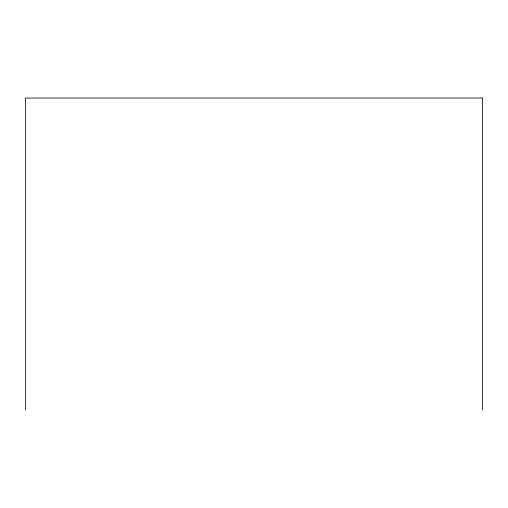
<?xml version="1.0" encoding="UTF-8"?>
<svg xmlns="http://www.w3.org/2000/svg" width="508" height="508" viewBox="0 0 508 508"><rect width="100%" height="100%" fill="white"/><g stroke="black" fill="none" stroke-linecap="round" stroke-linejoin="round"><path stroke-width="0.76" d="M482.6 409.969L482.6 98.031L25.4 98.031L25.4 409.969"/></g></svg>
